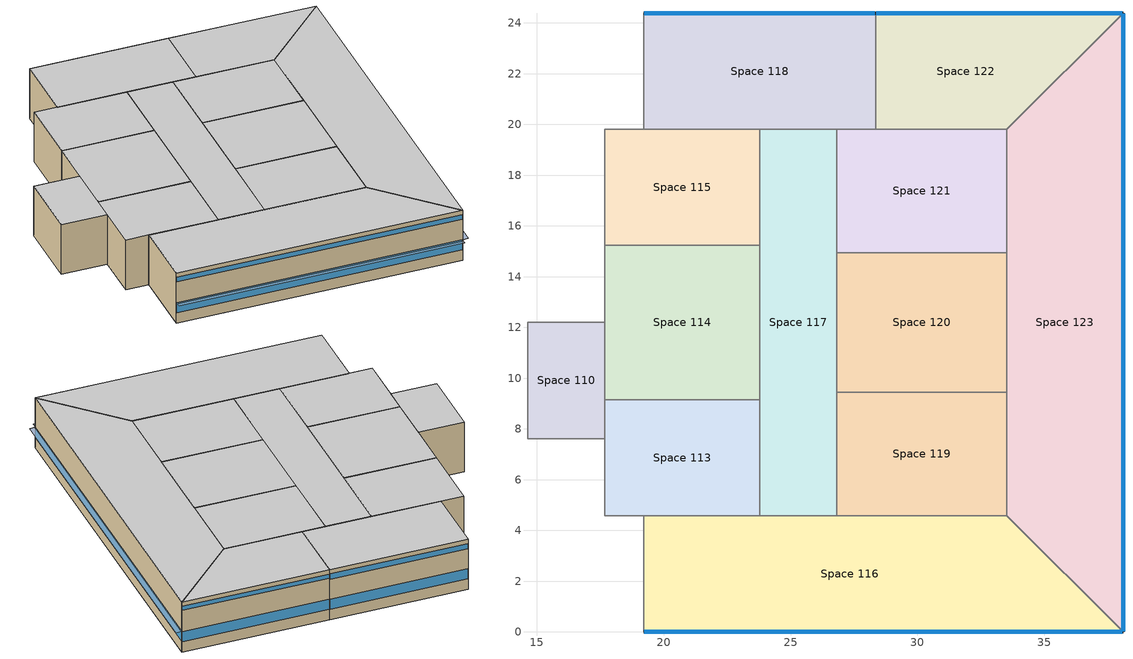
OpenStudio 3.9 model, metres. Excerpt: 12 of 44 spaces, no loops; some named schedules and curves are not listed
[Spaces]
Space 120
 floor ground: 33.53,14.94 33.53,9.45 26.82,9.45 26.82,14.94 z0
 wall to Space 123: 33.53,9.45 33.53,14.94 z0:3.66
 wall to Space 119: 26.82,9.45 33.53,9.45 z0:3.66
 wall to Space 117: 26.82,14.94 26.82,9.45 z0:3.66
 wall to Space 121: 33.53,14.94 26.82,14.94 z0:3.66
 ceiling to Space 218: 26.82,14.94 26.82,9.45 33.53,9.45 33.53,14.94 z3.66
Space 118
 floor ground: 19.2,19.81 19.2,24.38 28.35,24.38 28.35,19.81 z0
 wall outside: 28.35,24.38 19.2,24.38 z0:3.66
 wall to Space 121: 26.82,19.81 28.35,19.81 z0:3.66
 wall to Space 117: 23.77,19.81 26.82,19.81 z0:3.66
 wall to Space 115: 19.2,19.81 23.77,19.81 z0:3.66
 wall to Space 122: 28.35,19.81 28.35,24.38 z0:3.66
 wall to Space 103: 19.2,24.38 19.2,19.81 z0:3.66
 window (AEDG-SmMdOff View Glazing North): 28.32,24.38 19.23,24.38 z0.76:1.5
 window (AEDG-SmMdOff Daylight Glazing North): 28.32,24.38 19.23,24.38 z2.97:3.35
 ceiling to Space 206: 19.2,24.38 19.2,19.81 28.35,19.81 28.35,24.38 z3.66
Space 115
 floor ground: 17.68,15.24 17.68,19.81 23.77,19.81 23.77,15.24 z0
 wall to Space 117: 23.77,15.24 23.77,19.81 z0:3.66
 wall to Space 114: 17.68,15.24 23.77,15.24 z0:3.66
 wall to Space 112: 17.68,19.81 17.68,15.24 z0:3.66
 wall to Space 103: 19.2,19.81 17.68,19.81 z0:3.66
 ceiling to Space 215: 17.68,19.81 17.68,15.24 23.77,15.24 23.77,19.81 z3.66
Space 114
 floor ground: 17.68,9.14 17.68,15.24 23.77,15.24 23.77,9.14 z0
 wall to Space 110: 17.68,12.19 17.68,9.14 z0:3.66
 wall to Space 111: 17.68,15.24 17.68,12.19 z0:3.66
 wall to Space 117: 23.77,9.14 23.77,15.24 z0:3.66
 wall to Space 113: 17.68,9.14 23.77,9.14 z0:3.66
 ceiling to Space 214: 17.68,15.24 17.68,9.14 23.77,9.14 23.77,15.24 z3.66
Space 113
 floor ground: 17.68,4.57 17.68,9.14 23.77,9.14 23.77,4.57 z0
 wall to Space 116: 19.2,4.57 23.77,4.57 z0:3.66
 wall to Space 107: 17.68,4.57 19.2,4.57 z0:3.66
 wall to Space 109: 17.68,7.62 17.68,4.57 z0:3.66
 wall to Space 110: 17.68,9.14 17.68,7.62 z0:3.66
 wall to Space 117: 23.77,4.57 23.77,9.14 z0:3.66
 ceiling to Space 213: 17.68,9.14 17.68,4.57 23.77,4.57 23.77,9.14 z3.66
Space 123
 floor ground: 38.1,0 33.53,4.57 33.53,19.81 38.1,24.38 z0
 wall outside: 38.1,0 38.1,24.38 z0:3.66
 wall to Space 116: 33.53,4.57 38.1,0 z0:3.66
 wall to Space 119: 33.53,9.45 33.53,4.57 z0:3.66
 wall to Space 121: 33.53,19.81 33.53,14.94 z0:3.66
 wall to Space 122: 38.1,24.38 33.53,19.81 z0:3.66
 window (AEDG-SmMdOff View Glazing EastWest): 38.1,0.03 38.1,24.36 z0.76:1.5
 ceiling to Space 221: 38.1,24.38 33.53,19.81 33.53,4.57 38.1,0 z3.66
Space 121
 floor ground: 26.82,14.94 26.82,19.81 33.53,19.81 33.53,14.94 z0
 wall to Space 117: 26.82,19.81 26.82,14.94 z0:3.66
 wall to Space 122: 33.53,19.81 28.35,19.81 z0:3.66
 ceiling to Space 219: 26.82,19.81 26.82,14.94 33.53,14.94 33.53,19.81 z3.66
Space 116
 floor ground: 19.2,0 19.2,4.57 33.53,4.57 38.1,0 z0
 wall outside: 19.2,0 38.1,0 z0:3.66
 wall to Space 119: 33.53,4.57 26.82,4.57 z0:3.66
 wall to Space 107: 19.2,4.57 19.2,0 z0:3.66
 wall to Space 117: 26.82,4.57 23.77,4.57 z0:3.66
 window (AEDG-SmMdOff View Glazing South): 19.23,0 38.07,0 z0.76:1.5
 window (AEDG-SmMdOff Daylight Glazing South): 19.23,0 38.07,0 z3.01:3.35
 ceiling to Space 207: 38.1,0 33.53,4.57 19.2,4.57 19.2,0 z3.66
Space 117
 floor ground: 23.77,4.57 23.77,19.81 26.82,19.81 26.82,4.57 z0
 wall to Space 119: 26.82,4.57 26.82,9.45 z0:3.66
 ceiling to Space 216: 23.77,19.81 23.77,4.57 26.82,4.57 26.82,19.81 z3.66
Space 122
 floor ground: 38.1,24.38 33.53,19.81 28.35,19.81 28.35,24.38 z0
 wall outside: 38.1,24.38 28.35,24.38 z0:3.66
 window (AEDG-SmMdOff View Glazing North): 38.07,24.38 28.37,24.38 z0.76:1.5
 window (AEDG-SmMdOff Daylight Glazing North): 38.07,24.38 28.37,24.38 z3.06:3.35
 ceiling to Space 220: 28.35,24.38 28.35,19.81 33.53,19.81 38.1,24.38 z3.66
Space 119
 floor ground: 33.53,9.45 33.53,4.57 26.82,4.57 26.82,9.45 z0
 ceiling to Space 217: 26.82,9.45 26.82,4.57 33.53,4.57 33.53,9.45 z3.66
Space 110
 floor ground: 14.63,7.62 14.63,12.19 17.68,12.19 17.68,7.62 z0
 wall to Space 109: 14.63,7.62 17.68,7.62 z0:3.66
 wall to Space 108: 14.63,12.19 14.63,7.62 z0:3.66
 wall to Space 111: 17.68,12.19 14.63,12.19 z0:3.66
 ceiling to Space 210: 14.63,12.19 14.63,7.62 17.68,7.62 17.68,12.19 z3.66
shading: 19.23,0 19.23,-0.37 38.07,-0.37 38.07,0 z1.5; 38.1,0.03 38.47,0.03 38.47,24.36 38.1,24.36 z1.5
[Building]
Building 1: Space Type=Building Default Space Type; Default Construction Set=90.1-2004 - Office - ASHRAE 169-2006-5B; Standards Building Type=Office
[Site]
Chicago Ohare Intl Ap: Latitude {deg}=41.98; Longitude {deg}=-87.92; Time Zone {hr}=-6; Elevation {m}=201
[ClimateZones]
Climate Zone Institution Name 1=ASHRAE; Climate Zone Document Name 1=ANSI/ASHRAE Standard 169; Climate Zone Document Year 1=2006; Climate Zone Value 1=5A; Climate Zone Institution Name 2=CEC; Climate Zone Document Name 2=California Climate Zone Descriptions; Climate Zone Document Year 2=1995
[Site:WaterMainsTemperature]
Calculation Method=Correlation; Annual Average Outdoor Air Temperature {C}=9.95; Maximum Difference In Monthly Average Outdoor Air Temperatures {deltaC}=23.7
[SizingPeriod:DesignDay] Barometric Pressure {Pa}=98934; Rain Indicator=No; Snow Indicator=No; Day of Month=21; Daylight Saving Time Indicator=No; Dry-Bulb Temperature Range Modifier Type=DefaultMultipliers
Name | Maximum Dry-Bulb Temperature {C} | Daily Dry-Bulb Temperature Range {deltaC} | Wind Speed {m/s} | Wind Direction {deg} | Sky Clearness | Month | Day Type | Humidity Condition Type | Wetbulb or DewPoint at Maximum Dry-Bulb {C} | Solar Model Indicator | ASHRAE Clear Sky Optical Depth for Beam Irradiance | ASHRAE Clear Sky Optical Depth for Diffuse Irradiance
Chicago Ohare Intl Ap Ann Htg 99.6% Condns DB | -20 | 0 | 4.9 | 270 | 0 | 1 | WinterDesignDay | Wetbulb | -20 | ASHRAEClearSky
Chicago Ohare Intl Ap Ann Hum_n 99.6% Condns DP=>MCDB | -19.2 | 0 | 4.9 | 270 | 0 | 1 | WinterDesignDay | Dewpoint | -25.7 | ASHRAEClearSky
Chicago Ohare Intl Ap Ann Htg Wind 99.6% Condns WS=>MCDB | -3.5 | 0 | 12.4 | 270 | 0 | 1 | WinterDesignDay | Wetbulb | -3.5 | ASHRAEClearSky
Chicago Ohare Intl Ap Ann Clg .4% Condns DB=>MWB | 33.3 | 10.5 | 5.2 | 230 |  | 7 | SummerDesignDay | Wetbulb | 23.7 | ASHRAETau | 0.455 | 2.05
[Material:NoMass] Roughness=Smooth; Thermal Absorptance=0.9; Solar Absorptance=0.7
Name | Thermal Resistance {m2-K/W} | Visible Absorptance
Typical Insulation R-8.93 67 | 1.57183 | 0.7
Typical Carpet Pad; CP02 CARPET PAD 2 | 0.21648 | 0.8
Typical Insulation R-0.58 181 | 0.101875 | 0.7
Typical Insulation R-0.54 1 | 0.0945033 | 0.7
Typical Insulation R-14.76 164 - adj | 5.44405 | 0.7
Typical Insulation R-21 | 3.69831 | 0.7
[WindowMaterial:Glazing] Optical Data Type=SpectralAverage; Infrared Transmittance at Normal Incidence=0; Front Side Infrared Hemispherical Emissivity=0.84; Back Side Infrared Hemispherical Emissivity=0.84; Conductivity {W/m-K}=0.9; Dirt Correction Factor for Solar and Visible Transmittance=1; Solar Diffusing=No
Name | Thickness {m} | Solar Transmittance at Normal Incidence | Front Side Solar Reflectance at Normal Incidence | Back Side Solar Reflectance at Normal Incidence | Visible Transmittance at Normal Incidence | Front Side Visible Reflectance at Normal Incidence | Back Side Visible Reflectance at Normal Incidence
BLUE 6MM | 0.006 | 0.48 | 0.05 | 0.05 | 0.57 | 0.06 | 0.06
CLEAR 6MM | 0.006 | 0.775 | 0.071 | 0.071 | 0.881 | 0.08 | 0.08
Clear 3mm 1 | 0.003 | 0.837 | 0.075 | 0.075 | 0.898 | 0.081 | 0.081
[WindowMaterial:Blind] Slat Width {m}=0.025; Slat Separation {m}=0.01875; Front Side Slat Beam Solar Reflectance=0.5; Back Side Slat Beam Solar Reflectance=0.5; Front Side Slat Diffuse Solar Reflectance=0.5; Back Side Slat Diffuse Solar Reflectance=0.5; Slat Beam Visible Transmittance=0
Window Material Blind 1; Window Material Blind 2
[WindowMaterial:SimpleGlazingSystem]
Name | U-Factor {W/m2-K} | Solar Heat Gain Coefficient | Visible Transmittance
U 1.17 SHGC 0.49 Simple Glazing U-1.17 SHGC 0.0 51 | 6.64357 | 0.49 | 0.38
AEDG-SmMdOff View Glazing North-mat; AEDG-SmMdOff View Glazing South-mat; AEDG-SmMdOff View Glazing EastWest-mat | 2.21452 | 0.38 | 0.3
AEDG-SmMdOff Daylight Glazing South-mat; AEDG-SmMdOff Daylight Glazing North-mat | 5.50792 | 0.58 | 0.7
[DefaultSurfaceConstructions]
Name | Floor Construction | Wall Construction | Roof Ceiling Construction
Default Surface Constructions 718 | Typical Insulated Exterior Mass Floor R-11.49 67 | Concrete 8in HW Exterior Wall | Typical IEAD Roof R-15.87 164
Default Surface Constructions 719 | Typical Interior Floor | Typical Interior Wall | Typical Interior Ceiling
Default Surface Constructions 720 | Typical Insulated Carpeted 6in Slab Floor | Typical Insulated Basement Mass Wall
[DefaultSubSurfaceConstructions]
Name | Fixed Window Construction | Operable Window Construction | Door Construction | Glass Door Construction | Overhead Door Construction | Skylight Construction | Tubular Daylight Dome Construction | Tubular Daylight Diffuser Construction
Default Sub Surface Constructions 479 | U 0.57 SHGC 0.49 Dbl Blue 6mm/6mm Air | U 0.57 SHGC 0.49 Dbl Blue 6mm/6mm Air | Typical Insulated Metal Door R-1.43 181 | U 0.57 SHGC 0.49 Dbl Blue 6mm/6mm Air | Typical Overhead Door | U 1.17 SHGC 0.49 Simple Glazing Skylight U-1.17 SHGC 0.0 51 | Typical Interior Window | Typical Interior Window
Default Sub Surface Constructions 480 | Typical Interior Window | Typical Interior Window | Typical Interior Door
[DefaultConstructionSet]
90.1-2004 - Office - ASHRAE 169-2006-5B: Default Exterior Surface Constructions=Default Surface Constructions 718; Default Interior Surface Constructions=Default Surface Constructions 719; Default Ground Contact Surface Constructions=Default Surface Constructions 720; Default Exterior SubSurface Constructions=Default Sub Surface Constructions 479; Default Interior SubSurface Constructions=Default Sub Surface Constructions 480; Interior Partition Construction=Typical Interior Partition
[Construction]
Typical Interior Partition; Typical Interior Door: G05 25mm wood
Typical Insulated Exterior Mass Floor R-11.49 67: Typical Insulation R-8.93 67, 4 in. Normalweight Concrete Floor, Typical Carpet Pad
Typical IEAD Roof R-15.87 164: Roof Membrane, Typical Insulation R-14.76 164 - adj, Metal Roof Surface - adj
Typical Interior Floor: 100mm Normalweight concrete floor, CP02 CARPET PAD 2
Typical Interior Wall: G01 13mm gypsum board - adj, G01 13mm gypsum board - adj
Typical Interior Ceiling: CP02 CARPET PAD 2, 100mm Normalweight concrete floor
Typical Insulated Carpeted 6in Slab Floor: 6 in. Normalweight Concrete Floor, Typical Carpet Pad
Typical Insulated Basement Mass Wall: 8 in. Concrete Block Basement Wall
U 0.57 SHGC 0.49 Dbl Blue 6mm/6mm Air: BLUE 6MM, AIR 6MM, CLEAR 6MM
Typical Insulated Metal Door R-1.43 181: F08 Metal surface, Typical Insulation R-0.58 181
Typical Overhead Door: Typical Insulation R-0.54 1
U 1.17 SHGC 0.49 Simple Glazing Skylight U-1.17 SHGC 0.0 51: U 1.17 SHGC 0.49 Simple Glazing U-1.17 SHGC 0.0 51
Typical Interior Window: Clear 3mm 1
Concrete 8in HW Exterior Wall: 25mm Stucco, 8IN CONCRETE HW RefBldg, 5/8 in. Gypsum Board - adj, Typical Insulation R-21, 5/8 in. Gypsum Board - adj
AEDG-SmMdOff View Glazing North: AEDG-SmMdOff View Glazing North-mat
AEDG-SmMdOff View Glazing South: AEDG-SmMdOff View Glazing South-mat
AEDG-SmMdOff View Glazing EastWest: AEDG-SmMdOff View Glazing EastWest-mat
AEDG-SmMdOff Daylight Glazing South: AEDG-SmMdOff Daylight Glazing South-mat
AEDG-SmMdOff Daylight Glazing North: AEDG-SmMdOff Daylight Glazing North-mat
[Material]
Name | Roughness | Thickness {m} | Conductivity {W/m-K} | Density {kg/m3} | Specific Heat {J/kg-K} | Thermal Absorptance | Solar Absorptance | Visible Absorptance
G05 25mm wood | MediumSmooth | 0.0254 | 0.15 | 608 | 1630 | 0.9 | 0.5 | 0.5
4 in. Normalweight Concrete Floor | MediumRough | 0.1016 | 2.31 | 2322 | 832 | 0.9 | 0.7 | 0.7
8IN CONCRETE HW RefBldg | Rough | 0.2032 | 1.311 | 2240 | 836.8 | 0.9 | 0.7 | 0.7
Roof Membrane | VeryRough | 0.0095 | 0.16 | 1121.29 | 1460 | 0.9 | 0.7 | 0.7
Metal Roof Surface - adj | Smooth | 0.0008 | 45.28 | 7824 | 500 | 0.9 | 0.7 | 0.2
100mm Normalweight concrete floor | MediumRough | 0.1016 | 2.31045 | 2322 | 832.557 |  | 0 | 0
G01 13mm gypsum board - adj | Smooth | 0.0127 | 0.160031 | 800.001 | 1090.73 | 0.9 | 0.7 | 0.3
6 in. Normalweight Concrete Floor | MediumRough | 0.1524 | 2.31 | 2322 | 832 | 0.9 | 0.7 | 0.7
8 in. Concrete Block Basement Wall | MediumRough | 0.2032 | 1.326 | 1842 | 912 | 0.9 | 0.7 | 0.7
F08 Metal surface | Smooth | 0.0008 | 45.28 | 7824 | 500 | 0.9 | 0.7 | 0.7
25mm Stucco | Smooth | 0.0254 | 0.72 | 1856 | 840 | 0.9 | 0.7 | 0.7
5/8 in. Gypsum Board - adj | MediumSmooth | 0.0159 | 0.16 | 800 | 1090 | 0.9 | 0.7 | 0.3
[WindowMaterial:Gas]
AIR 6MM: Gas Type=Air; Thickness {m}=0.0063
[DesignSpecification:OutdoorAir] Outdoor Air Method=Sum; Outdoor Air Flow per Floor Area {m3/s-m2}=0.0003048
Name | Outdoor Air Flow per Person {m3/s-person}
Storage Outdoor Air 1; Conference Outdoor Air 1; Lobby Outdoor Air 1; Open Office Outdoor Air 1; Private Office Outdoor Air 1 | 0.00235974
Corridor Outdoor Air 1 | 0
[ThermostatSetpoint:DualSetpoint] Heating Setpoint Temperature Schedule=General Heating Setpt; Cooling Setpoint Temperature Schedule=General Cooling Setpt
Thermostat Setpoint Dual Setpoint 41; Thermostat Setpoint Dual Setpoint 48; Thermostat Setpoint Dual Setpoint 55; Thermostat Setpoint Dual Setpoint 56; Thermostat Setpoint Dual Setpoint 62; Thermostat Setpoint Dual Setpoint 63; Thermostat Setpoint Dual Setpoint 64; Thermostat Setpoint Dual Setpoint 65; Thermostat Setpoint Dual Setpoint 66; Thermostat Setpoint Dual Setpoint 67; Thermostat Setpoint Dual Setpoint 68; Thermostat Setpoint Dual Setpoint 69
[ShadingControl] Shading Type=InteriorBlind; Multiple Surface Control Type=Sequential
Name | Shading Device Material | Sub Surface Name 1 | Sub Surface Name 2 | Sub Surface Name 3 | Sub Surface Name 4
Shading Control 1 | Window Material Blind 1
Shading Control 2 | Window Material Blind 2 | Sub Surface 1 | Sub Surface 2 | Sub Surface 15 | Sub Surface 16
[DefaultScheduleSet] People Activity Level Schedule=General Activity
Name | Hours of Operation Schedule | Number of People Schedule | Lighting Schedule | Electric Equipment Schedule | Infiltration Schedule
General Schedule Set | General HVAC Availability | General Occupancy | General Lighting | General Equipment | General Infiltration
24hr Schedule Set | 24 Hr Service HVAC Availability | 24 Hr Service People | 24 Hr Service Lighting | 24 Hr Service Equipment | 24 Hr Service Infiltration
High Occupancy | General HVAC Availability | High Density Occupancy | General Lighting | General Equipment | General Infiltration
[SpaceType]
Name | Default Schedule Set | Design Specification Outdoor Air Object | Standards Template | Standards Building Type | Standards Space Type
Storage | General Schedule Set | Storage Outdoor Air 1 | 90.1-2004 | Office | Storage
Conference | High Occupancy | Conference Outdoor Air 1 | 90.1-2004 | Office | Conference
Corridor | General Schedule Set | Corridor Outdoor Air 1 | 90.1-2004 | Office | Corridor
Lobby | General Schedule Set | Lobby Outdoor Air 1 | 90.1-2004 | Office | Lobby
Mech and Elec | 24hr Schedule Set |  | 90.1-2004 | Office | Elec/MechRoom
Open Office | General Schedule Set | Open Office Outdoor Air 1 | 90.1-2004 | Office | OpenOffice
Private Office | General Schedule Set | Private Office Outdoor Air 1 | 90.1-2004 | Office | ClosedOffice
Restroom | General Schedule Set |  | 90.1-2004 | Office | Restroom
Stairway | General Schedule Set |  | 90.1-2004 | Office | Stair
Building Default Space Type
[People:Definition] Number of People Calculation Method=Area/Person; Fraction Radiant=0.3
Name | Space Floor Area per Person {m2/person}
Storage People Definition; Restroom People Definition | 46.45152
Conference People Definition | 1.85806
Corridor People Definition; Mech and Elec People Definition; Stairway People Definition | 92.90304
Lobby People Definition | 9.290304
Open Office People Definition; Private Office People Definition | 13.9355
[People] Multiplier=1
Name | People Definition | Space or SpaceType
Storage People | Storage People Definition | Storage
Conference People | Conference People Definition | Conference
Corridor People | Corridor People Definition | Corridor
Lobby People | Lobby People Definition | Lobby
Mech and Elec People | Mech and Elec People Definition | Mech and Elec
Open Office People | Open Office People Definition | Open Office
Private Office People | Private Office People Definition | Private Office
Restroom People | Restroom People Definition | Restroom
Stairway People | Stairway People Definition | Stairway
[Lights:Definition] Design Level Calculation Method=Watts/Area
Name | Watts per Space Floor Area {W/m2}
AEDG SmMdOff - Storage lights | 6.8889
AEDG SmMdOff - Conference lights | 8.28821
AEDG SmMdOff - Corridor lights | 5.38196
AEDG SmMdOff - Lobby lights | 11.7327
AEDG SmMdOff - Elec/MechRoom lights | 13.3472
AEDG SmMdOff - OpenOffice lights | 7.31946
AEDG SmMdOff - ClosedOffice lights | 9.52606
AEDG SmMdOff - Restroom lights | 8.82641
AEDG SmMdOff - Stair lights | 6.45835
[Lights] Fraction Replaceable=1; Multiplier=1
Name | Lights Definition | Space or SpaceType | Schedule
Storage Lights | AEDG SmMdOff - Storage lights | Storage | General Lighting - Controls Reduction
Conference Lights | AEDG SmMdOff - Conference lights | Conference | General Lighting - Controls Reduction
Corridor Lights | AEDG SmMdOff - Corridor lights | Corridor
Lobby Lights | AEDG SmMdOff - Lobby lights | Lobby
Mech and Elec Lights | AEDG SmMdOff - Elec/MechRoom lights | Mech and Elec | 24 Hr Service Lighting - Controls Reduction
Open Office Lights | AEDG SmMdOff - OpenOffice lights | Open Office | General Lighting - Controls Reduction
Private Office Lights | AEDG SmMdOff - ClosedOffice lights | Private Office | General Lighting - Controls Reduction
Restroom Lights | AEDG SmMdOff - Restroom lights | Restroom | General Lighting - Controls Reduction
Stairway Lights | AEDG SmMdOff - Stair lights | Stairway
[ElectricEquipment:Definition] Design Level Calculation Method=Watts/Area
Name | Watts per Space Floor Area {W/m2}
AEDG SmMdOff - Storage electric equipment; AEDG SmMdOff - Stair electric equipment | 0
AEDG SmMdOff - Conference electric equipment | 3.98265
AEDG SmMdOff - Corridor electric equipment | 1.72223
AEDG SmMdOff - Lobby electric equipment; AEDG SmMdOff - Elec/MechRoom electric equipment; AEDG SmMdOff - Restroom electric equipment | 0.753474
AEDG SmMdOff - OpenOffice electric equipment | 7.64238
AEDG SmMdOff - ClosedOffice electric equipment | 6.8889
[ElectricEquipment] Multiplier=1
Name | Electric Equipment Definition | Space or SpaceType | Schedule
Storage Electric Equipment | AEDG SmMdOff - Storage electric equipment | Storage | General Equipment - Controls Reduction
Conference Electric Equipment | AEDG SmMdOff - Conference electric equipment | Conference | General Equipment - Controls Reduction
Corridor Electric Equipment | AEDG SmMdOff - Corridor electric equipment | Corridor | General Equipment - Controls Reduction
Lobby Electric Equipment | AEDG SmMdOff - Lobby electric equipment | Lobby | General Equipment - Controls Reduction
Mech and Elec Electric Equipment | AEDG SmMdOff - Elec/MechRoom electric equipment | Mech and Elec | 24 Hr Service Equipment - Controls Reduction
Open Office Electric Equipment | AEDG SmMdOff - OpenOffice electric equipment | Open Office | General Equipment - Controls Reduction
Private Office Electric Equipment | AEDG SmMdOff - ClosedOffice electric equipment | Private Office | General Equipment - Controls Reduction
Restroom Electric Equipment | AEDG SmMdOff - Restroom electric equipment | Restroom | General Equipment - Controls Reduction
Electric Equipment 2 | AEDG SmMdOff - Stair electric equipment | Stairway | General Equipment - Controls Reduction
[Space] Building Story=Story 1
Name | Space Type | Thermal Zone
Space 123 | Open Office | Zone - Space 123
Space 120 | Open Office | Zone - Space 120
Space 119 | Private Office | Zone - Space 119
Space 110 | Restroom | Zone - Space 110
Space 116 | Private Office | Zone - Space 116
Space 115 | Storage | Zone - Space 115
Space 117 | Corridor | Zone - Space 117
Space 118 | Lobby | Zone - Space 118
Space 114 | Mech and Elec | Zone - Space 114
Space 122 | Conference | Zone - Space 122
Space 121 | Open Office | Zone - Space 121
Space 113 | Stairway | Zone - Space 113
[BuildingStory]
Story 1: Nominal Z Coordinate {m}=0; Nominal Floor to Floor Height {m}=3.6576; Nominal Floor to Ceiling Height {m}=3.6576
[ThermalZone] Use Ideal Air Loads=No
Name | Thermostat | Primary Daylighting Control | Fraction of Zone Controlled by Primary Daylighting Control
Zone - Space 110 | Thermostat Setpoint Dual Setpoint 56
Zone - Space 113 | Thermostat Setpoint Dual Setpoint 41
Zone - Space 114 | Thermostat Setpoint Dual Setpoint 62
Zone - Space 115 | Thermostat Setpoint Dual Setpoint 63
Zone - Space 116 | Thermostat Setpoint Dual Setpoint 55 | Space 116 sensor | 0.910092
Zone - Space 117 | Thermostat Setpoint Dual Setpoint 64
Zone - Space 118 | Thermostat Setpoint Dual Setpoint 48 | Space 118 sensor | 0.8
Zone - Space 119 | Thermostat Setpoint Dual Setpoint 65
Zone - Space 120 | Thermostat Setpoint Dual Setpoint 66
Zone - Space 121 | Thermostat Setpoint Dual Setpoint 67
Zone - Space 122 | Thermostat Setpoint Dual Setpoint 68 | Space 122 sensor | 1
Zone - Space 123 | Thermostat Setpoint Dual Setpoint 69
[SpaceInfiltration:DesignFlowRate] Design Flow Rate Calculation Method=Flow/ExteriorArea; Flow per Exterior Surface Area {m3/s-m2}=0.000254
Name | Space or SpaceType
Space Infiltration Design Flow Rate 1 | Mech and Elec
Space Infiltration Design Flow Rate 2 | Storage
Space Infiltration Design Flow Rate 3 | Conference
Space Infiltration Design Flow Rate 5 | Lobby
Space Infiltration Design Flow Rate 6 | Corridor
Space Infiltration Design Flow Rate 9 | Open Office
Space Infiltration Design Flow Rate 10 | Private Office
Space Infiltration Design Flow Rate 11 | Restroom
Space Infiltration Design Flow Rate 12 | Stairway
[DaylightingDevice:Shelf]
Daylighting Device Shelf 3: Window=Sub Surface 12; Inside Shelf=Interior Partition Surface 3
[Daylighting:Control] Position Z-Coordinate {m}=0.9144; Illuminance Setpoint {lux}=499.984
Name | Space | Position X-Coordinate {m} | Position Y-Coordinate {m} | Phi Rotation Around Z-Axis {deg}
Space 118 sensor | Space 118 | 23.7744 | 20.7264 | 0
Space 116 sensor | Space 116 | 28.6512 | 3.40934 | 180
Space 122 sensor | Space 122 | 33.2232 | 21.4932 | 0
[Exterior:Lights:Definition]
Name | Design Level {W}
Exterior Lights - Facade Definition | 250
Exterior Lights - Parking Definition | 1800
Exterior Lights - Walkway Definition | 1600
[Exterior:Lights] Control Option=AstronomicalClock
Name | Exterior Lights Definition | Schedule
250.0 w Exterior Light | Exterior Lights - Facade Definition | Exterior Lights - Facade
1800.0 w Exterior Light | Exterior Lights - Parking Definition | Exterior Lights - Parking
1600.0 w Exterior Light | Exterior Lights - Walkway Definition | Exterior Lights - Walkway
[HeatExchanger:AirToAir:SensibleAndLatent]
23 Zone DOAS ERV: Availability Schedule=Always On Discrete; Nominal Supply Air Flow Rate {m3/s}=autosize; Sensible Effectiveness at 100% Heating Air Flow=0.756; Latent Effectiveness at 100% Heating Air Flow=0; Sensible Effectiveness at 100% Cooling Air Flow=0.747; Latent Effectiveness at 100% Cooling Air Flow=0; Nominal Electric Power {W}=248.993; Supply Air Outlet Temperature Control=Yes; Heat Exchanger Type=Rotary; Frost Control Type=MinimumExhaustTemperature; Threshold Temperature {C}=1.66667; Initial Defrost Time Fraction=0.167; Rate of Defrost Time Fraction Increase {1/K}=1.44; Economizer Lockout=Yes; Sensible Effectiveness of Heating Air Flow Curve=23 Zone DOAS ERV_SensHeatEff; Latent Effectiveness of Heating Air Flow Curve=23 Zone DOAS ERV_LatHeatEff; Sensible Effectiveness of Cooling Air Flow Curve=23 Zone DOAS ERV_SensCoolEff; Latent Effectiveness of Cooling Air Flow Curve=23 Zone DOAS ERV_LatCoolEff
